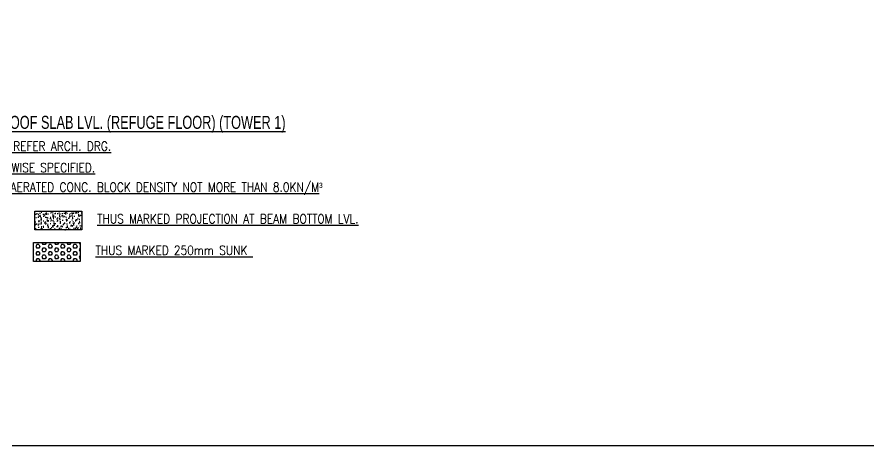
# Model space of a CAD drawing. Header units: millimetres. Extents: x 1078357 to 2594950, y -4969473 to -4636555.
# Drawn here: x 1715100 to 1741288, y -4689280 to -4676084 of the extents above; entities that cross this region are included whole.
import ezdxf

# ---------------------------------------------------------------- set-up
doc = ezdxf.new("R2010")
doc.units = ezdxf.units.MM
doc.layers.add('Boundary', color=40, linetype='Continuous', lineweight=30)
doc.layers.add('HATCH', color=8, linetype='Continuous', lineweight=30)
for name, color, linetype in [('S TEXT', 7, 'Continuous'), ('S-LEGEND', 7, 'Continuous'), ('SLAB FOLD', 8, 'Continuous')]:
    doc.layers.add(name, color=color, linetype=linetype)
doc.styles.add('ROMANS', font='romans.shx', dxfattribs={"width": 0.85})
doc.styles.add('SANSSERIF', font='sas_____.pfb')

msp = doc.modelspace()

# ---------------------------------------------------------------- hatches: boundary and pattern name
at = {"layer": 'HATCH'}
h = msp.add_hatch(dxfattribs=at)
h.set_pattern_fill('AR-SAND', color=8, scale=3, angle=90)
h.set_pattern_definition([(127.5, (969217.54, -45253.68), (-146.8239712, -4.800094), [0, -115.824, 0, -129.54, 0, -123.825]), (97.5, (969217.54, -45253.68), (-215.04753, 134.856985), [0, -62.484, 0, -104.394, 0, -40.005]), (57.5, (969217.54, -45347.4), (-0.4311554, 237.297711), [0, -38.1, 0, -137.16, 0, -179.07]), (47.5, (969217.54, -45347.4), (-66.878797, 229.066936), [0, -19.05, 0, -89.916, 0, -102.87])])
h.paths.add_polyline_path([(1715651.3, -4682052.1), (1717086.9, -4682052.1), (1717086.9, -4682633.4), (1715651.3, -4682633.4)])
at = {"layer": 'SLAB FOLD', "ltscale": 1000}
h = msp.add_hatch(dxfattribs=at)
h.set_pattern_fill('HEX', color=8, scale=20, angle=180)
h.set_pattern_definition([(180, (1668145.12, -4438257.02), (-1e-14, -109.985226), [63.5, -127]), (300, (1668145.12, -4438257.02), (95.25, 54.992613), [63.5, -127]), (240, (1668081.62, -4438257.02), (95.25, -54.992613), [63.5, -127])])
h.paths.add_polyline_path([(1715604.4, -4683020), (1717040, -4683020), (1717040, -4683601.3), (1715604.4, -4683601.3)])

# ---------------------------------------------------------------- linework, layer by layer
at = {"layer": 'Boundary', "ltscale": 700, "elevation": 0}
msp.add_lwpolyline([(1687296.1, -4636994.1), (1793101.8, -4636994.1), (1793101.8, -4689279.6), (1687296.1, -4689279.6)], close=True, dxfattribs=at)
at = {"layer": 'S-LEGEND', "color": 1, "linetype": 'Continuous', "elevation": 0.2}
for points in [[(1715651.3, -4682052.1), (1717086.9, -4682052.1), (1717086.9, -4682633.4), (1715651.3, -4682633.4)], [(1715604.4, -4683020), (1717040, -4683020), (1717040, -4683601.3), (1715604.4, -4683601.3)]]:
    msp.add_lwpolyline(points, close=True, dxfattribs=at)

# ---------------------------------------------------------------- texts
at = {"layer": 'S TEXT', "color": 1, "extrusion": (-1.33677e-08, 3.74197e-09, 1), "style": 'SANSSERIF', "width": 0.7}
msp.add_text('%%USTRUCTURAL LAYOUT 6TH , 8TH  FLOOR ROOF SLAB LVL. (REFUGE FLOOR) (TOWER 1)', height=400, dxfattribs=at).set_placement((1706707.9, -4679523.9, 0.2))
at = {"layer": 'S-LEGEND', "color": 0, "linetype": 'Continuous', "style": 'ROMANS', "width": 0.85}
for s, p in [('%%U* FOR ALL CENTRE LINE DIMENSIONS & LOCATION REFER ARCH. DRG.', (1706820, -4680198, 0.2)), ('%%U* ALL SLABS 125THK. R.C.C. SLAB UNLESS OTHERWISE SPECIFIED.', (1706820, -4680856.4, 0.2)), ('%%UTHUS MARKED PROJECTION AT BEAM BOTTOM LVL.', (1717561.9, -4682432.2, 0.2)), ('%%UTHUS MARKED 250mm SUNK ', (1717515, -4683400.1, 0.2))]:
    msp.add_text(s, height=280.28, dxfattribs=at).set_placement(p)
at = {"layer": 'S-LEGEND', "color": 0, "linetype": 'Continuous', "insert": (1706943.4, -4681551.2, 0.2), "char_height": 280.2804, "width": 26415.119, "attachment_point": 7, "style": 'ROMANS'}
msp.add_mtext('{\\L*BLOCK MASONARY MUST BE WITH LIGHT WEIGHT AERATED CONC. BLOCK DENSITY NOT MORE THAN 8.0KN/M\\fArial|b0|i0|c0|p34;\\l³}', dxfattribs=at)

doc.saveas('drawing.dxf')
